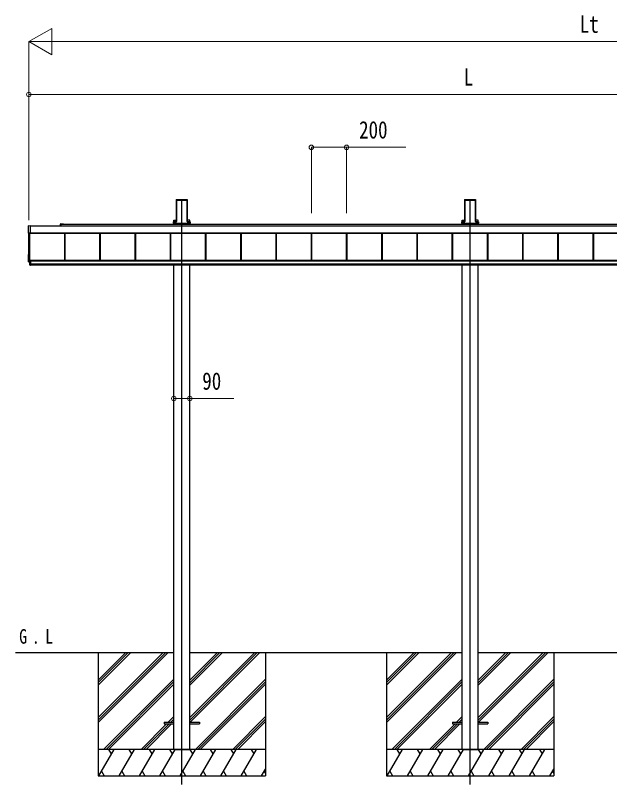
# Model space of a CAD drawing. Units: millimetres, scale not verified. Extents: x -12615 to 12615, y -8910 to 8910.
# Drawn here: x -4147 to -773, y -5305 to -939 of the extents above; entities that cross this region are included whole.
import ezdxf
from ezdxf.enums import TextEntityAlignment as Align

# ---------------------------------------------------------------- set-up
doc = ezdxf.new("R2010")
doc.units = ezdxf.units.MM
doc.header["$LTSCALE"] = 50
for name, color, linetype in [('0-2_USER1', 3, 'Continuous'), ('0-3_YKK_12', 2, 'Continuous'), ('0-5_YKK_A1', 4, 'Continuous')]:
    doc.layers.add(name, color=color, linetype=linetype)
doc.layers.add('0-6_YKK_D', color=6, linetype='Continuous', lineweight=18)
doc.styles.add('ＭＳ ゴシック', font='')
doc.styles.get('ＭＳ ゴシック').set_extended_font_data('MS Gothic')

msp = doc.modelspace()

# ---------------------------------------------------------------- linework, layer by layer
at = {"layer": '0-3_YKK_12'}
for p, q in [((-3201.86, -5305), (-3201.86, -1984.97)), ((-1564.86, -5305), (-1564.86, -1984.97))]:
    msp.add_line(p, q, dxfattribs=at)
at = {"layer": '0-5_YKK_A1'}
for p, q in [((-3233.11, -1990.32), (-3233.11, -2106.99)), ((-3232.75, -1984.47), (-3233.1, -1989.96)), ((-3232.31, -1984.93), (-3232.75, -1984.47)), ((-3232.25, -1984), (-3230.21, -1984)), ((-3232.25, -1984), (-3231.81, -1984.46)), ((-3232.23, -2100.94), (-3232.23, -1985.81)), ((-3231.73, -1985.49), (-3231.73, -2100.62)), ((-3229.9, -1984.33), (-3230.21, -1984)), ((-3229.9, -1984.33), (-3173.82, -1984.33)), ((-3229.36, -1987.47), (-3174.36, -1987.47)), ((-3229.36, -2108.82), (-3229.36, -1987.47)), ((-3173.82, -1984.33), (-3173.51, -1984)), ((-3173.51, -1984), (-3171.47, -1984)), ((-3171.98, -2100.62), (-3171.98, -1985.49)), ((-3171.91, -1984.46), (-3171.47, -1984)), ((-3171.49, -1985.81), (-3171.49, -2100.94)), ((-3170.97, -1984.47), (-3171.41, -1984.93)), ((-3170.97, -1984.47), (-3170.62, -1989.96)), ((-3170.61, -1990.32), (-3170.61, -2106.99)), ((-1596.11, -1990.32), (-1596.11, -2106.99)), ((-1595.75, -1984.47), (-1596.1, -1989.96)), ((-1595.31, -1984.93), (-1595.75, -1984.47)), ((-1595.25, -1984), (-1593.21, -1984)), ((-1595.25, -1984), (-1594.81, -1984.46)), ((-1595.23, -2100.94), (-1595.23, -1985.81)), ((-1594.73, -1985.49), (-1594.73, -2100.62)), ((-1592.9, -1984.33), (-1593.21, -1984)), ((-1592.9, -1984.33), (-1536.82, -1984.33)), ((-1592.36, -1987.47), (-1537.36, -1987.47)), ((-1592.36, -2108.82), (-1592.36, -1987.47)), ((-1536.82, -1984.33), (-1536.51, -1984)), ((-1536.51, -1984), (-1534.47, -1984)), ((-1534.98, -2100.62), (-1534.98, -1985.49)), ((-1534.91, -1984.46), (-1534.47, -1984)), ((-1534.49, -1985.81), (-1534.49, -2100.94)), ((-1533.97, -1984.47), (-1534.41, -1984.93)), ((-1533.97, -1984.47), (-1533.62, -1989.96)), ((-1533.61, -1990.32), (-1533.61, -2106.99)), ((-4071.36, -2174.33), (-4071.36, -2133.3)), ((-4063.36, -2133.88), (910.14, -2133.88)), ((-3890.36, -2133.88), (-3890.36, -2123.91)), ((-3887.86, -2121.41), (-3880.32, -2121.41)), ((-3887.86, -2123.91), (744.39, -2123.91)), ((-3887.86, -2124.21), (-3887.86, -2133.88)), ((-3874.11, -2123.91), (-3887.56, -2123.91)), ((-3879.4, -2121.41), (-3874.11, -2121.41)), ((-3249.73, -2117.74), (-3249.73, -2118.24)), ((-3249.73, -2118.24), (-3249.26, -2118.24)), ((-3249.26, -2117.74), (-3249.26, -2110.86)), ((-3247.27, -2117.74), (-3249.26, -2117.74)), ((-3249.26, -2117.74), (-3249.26, -2118.24)), ((-3247.27, -2118.24), (-3249.26, -2118.24)), ((-3249.23, -2109.89), (-3234.22, -2109.89)), ((-3247.27, -2110.94), (-3247.27, -2117.74)), ((-3233.69, -2110.94), (-3247.27, -2110.94)), ((-3247.27, -2117.74), (-3156.45, -2117.74)), ((-3247.27, -2118.24), (-3156.45, -2118.24)), ((-3247.26, -2117.74), (-3247.26, -2118.24)), ((-3247.06, -2100.56), (-3233.11, -2100.56)), ((-3247.06, -2109.89), (-3247.06, -2100.56)), ((-3247.06, -2123.91), (-3247.06, -2118.24)), ((-3246.86, -2118.24), (-3246.86, -2123.91)), ((-3245.86, -2117.9), (-3157.86, -2117.9)), ((-3233.12, -2107.34), (-3233.22, -2108.96)), ((-3232.7, -2109.51), (-3232.32, -2103.41)), ((-3231.82, -2103.44), (-3232.2, -2109.54)), ((-3171.52, -2109.54), (-3171.9, -2103.44)), ((-3171.4, -2103.41), (-3171.02, -2109.51)), ((-3156.66, -2100.56), (-3170.61, -2100.56)), ((-3170.6, -2107.34), (-3170.5, -2108.96)), ((-3170.02, -2110.44), (-3156.45, -2110.44)), ((-3156.45, -2110.94), (-3170.02, -2110.94)), ((-3169.5, -2109.89), (-3154.49, -2109.89)), ((-3156.86, -2118.24), (-3156.86, -2123.91)), ((-3156.66, -2109.89), (-3156.66, -2100.56)), ((-3156.66, -2123.91), (-3156.66, -2118.24)), ((-3156.45, -2110.44), (-3156.45, -2110.94)), ((-3156.45, -2117.74), (-3156.45, -2110.94)), ((-3154.45, -2117.74), (-3156.45, -2117.74)), ((-3156.45, -2117.74), (-3156.45, -2118.24)), ((-3154.45, -2118.24), (-3156.45, -2118.24)), ((-3154.45, -2110.86), (-3154.45, -2117.74)), ((-3154.45, -2117.74), (-3154.45, -2118.24)), ((-3153.99, -2118.24), (-3154.45, -2118.24)), ((-3153.99, -2117.74), (-3153.99, -2118.24)), ((-1612.73, -2117.74), (-1612.73, -2118.24)), ((-1612.73, -2118.24), (-1612.26, -2118.24)), ((-1612.26, -2117.74), (-1612.26, -2110.86)), ((-1610.27, -2117.74), (-1612.26, -2117.74)), ((-1612.26, -2117.74), (-1612.26, -2118.24)), ((-1610.27, -2118.24), (-1612.26, -2118.24)), ((-1612.23, -2109.89), (-1597.22, -2109.89)), ((-1610.27, -2110.94), (-1610.27, -2117.74)), ((-1596.69, -2110.94), (-1610.27, -2110.94)), ((-1610.27, -2117.74), (-1519.45, -2117.74)), ((-1610.27, -2118.24), (-1519.45, -2118.24)), ((-1610.26, -2117.74), (-1610.26, -2118.24)), ((-1610.06, -2100.56), (-1596.11, -2100.56)), ((-1610.06, -2109.89), (-1610.06, -2100.56)), ((-1610.06, -2123.91), (-1610.06, -2118.24)), ((-1609.86, -2118.24), (-1609.86, -2123.91)), ((-1608.86, -2117.9), (-1520.86, -2117.9)), ((-1596.12, -2107.34), (-1596.22, -2108.96)), ((-1595.7, -2109.51), (-1595.32, -2103.41)), ((-1594.82, -2103.44), (-1595.2, -2109.54)), ((-1534.52, -2109.54), (-1534.9, -2103.44)), ((-1534.4, -2103.41), (-1534.02, -2109.51)), ((-1519.66, -2100.56), (-1533.61, -2100.56)), ((-1533.6, -2107.34), (-1533.5, -2108.96)), ((-1533.02, -2110.44), (-1519.45, -2110.44)), ((-1519.45, -2110.94), (-1533.02, -2110.94)), ((-1532.5, -2109.89), (-1517.49, -2109.89)), ((-1519.86, -2118.24), (-1519.86, -2123.91)), ((-1519.66, -2109.89), (-1519.66, -2100.56)), ((-1519.66, -2123.91), (-1519.66, -2118.24)), ((-1519.45, -2110.44), (-1519.45, -2110.94)), ((-1519.45, -2117.74), (-1519.45, -2110.94)), ((-1517.45, -2117.74), (-1519.45, -2117.74)), ((-1519.45, -2117.74), (-1519.45, -2118.24)), ((-1517.45, -2118.24), (-1519.45, -2118.24)), ((-1517.45, -2110.86), (-1517.45, -2117.74)), ((-1517.45, -2117.74), (-1517.45, -2118.24)), ((-1516.99, -2118.24), (-1517.45, -2118.24)), ((-1516.99, -2117.74), (-1516.99, -2118.24)), ((-4063.36, -2175.6), (-4070.89, -2175.14)), ((-4069.86, -2336.94), (-4069.86, -2175.2)), ((-4064.86, -2354.97), (-4064.86, -2175.51)), ((-4063.36, -2173.83), (929.14, -2173.83)), ((-4063.36, -2174.07), (929.14, -2174.07)), ((-4063.36, -2175.1), (-4063.36, -2175.6)), ((-3866.36, -2327.7), (-3866.36, -2174.07)), ((-3865.96, -2327.7), (-3865.96, -2174.07)), ((-3863.36, -2327.7), (-3863.36, -2174.07)), ((-3666.36, -2327.7), (-3666.36, -2174.07)), ((-3663.76, -2327.7), (-3663.76, -2174.07)), ((-3663.36, -2327.7), (-3663.36, -2174.07)), ((-3466.36, -2327.7), (-3466.36, -2174.07)), ((-3463.76, -2327.7), (-3463.76, -2174.07)), ((-3463.36, -2327.7), (-3463.36, -2174.07)), ((-3266.36, -2327.7), (-3266.36, -2174.07)), ((-3263.76, -2327.7), (-3263.76, -2174.07)), ((-3263.36, -2327.7), (-3263.36, -2174.07)), ((-3066.36, -2327.7), (-3066.36, -2174.07)), ((-3063.76, -2327.7), (-3063.76, -2174.07)), ((-3063.36, -2327.7), (-3063.36, -2174.07)), ((-2866.36, -2327.7), (-2866.36, -2174.07)), ((-2863.76, -2327.7), (-2863.76, -2174.07)), ((-2863.36, -2327.7), (-2863.36, -2174.07)), ((-2666.36, -2327.7), (-2666.36, -2174.07)), ((-2663.76, -2327.7), (-2663.76, -2174.07)), ((-2663.36, -2327.7), (-2663.36, -2174.07)), ((-2466.36, -2327.7), (-2466.36, -2174.07)), ((-2463.76, -2327.7), (-2463.76, -2174.07)), ((-2463.36, -2327.7), (-2463.36, -2174.07)), ((-2266.36, -2327.7), (-2266.36, -2174.07)), ((-2263.76, -2327.7), (-2263.76, -2174.07)), ((-2263.36, -2327.7), (-2263.36, -2174.07)), ((-2066.36, -2327.7), (-2066.36, -2174.07)), ((-2063.76, -2327.7), (-2063.76, -2174.07)), ((-2063.36, -2327.7), (-2063.36, -2174.07)), ((-1866.36, -2327.7), (-1866.36, -2174.07)), ((-1863.76, -2327.7), (-1863.76, -2174.07)), ((-1863.36, -2327.7), (-1863.36, -2174.07)), ((-1666.36, -2327.7), (-1666.36, -2174.07)), ((-1663.76, -2327.7), (-1663.76, -2174.07)), ((-1663.36, -2327.7), (-1663.36, -2174.07)), ((-1466.36, -2327.7), (-1466.36, -2174.07)), ((-1463.76, -2327.7), (-1463.76, -2174.07)), ((-1463.36, -2327.7), (-1463.36, -2174.07)), ((-1266.36, -2327.7), (-1266.36, -2174.07)), ((-1263.76, -2327.7), (-1263.76, -2174.07)), ((-1263.36, -2327.7), (-1263.36, -2174.07)), ((-1066.36, -2327.7), (-1066.36, -2174.07)), ((-1066.36, -2327.7), (-1066.36, -2174.07)), ((-1063.76, -2327.7), (-1063.76, -2174.07)), ((-1063.76, -2327.7), (-1063.76, -2174.07)), ((-1063.36, -2327.7), (-1063.36, -2174.07)), ((-866.36, -2327.7), (-866.36, -2174.07)), ((-863.76, -2327.7), (-863.76, -2174.07)), ((-863.36, -2327.7), (-863.36, -2174.07)), ((-4071.36, -2337.32), (-4071.36, -2296.29)), ((-4070.89, -2295.8), (-4069.86, -2295.73)), ((-4064.86, -2338.49), (-4070.89, -2338.13)), ((-4069.86, -2336.94), (-4064.86, -2336.94)), ((-4064.86, -2327.44), (-4061.36, -2327.44)), ((-4061.36, -2349.88), (-4064.86, -2349.88)), ((-4064.86, -2356.5), (-4061.36, -2356.5)), ((-4061.36, -2327.7), (935.34, -2327.7)), ((-4061.36, -2329.71), (935.34, -2329.71)), ((-4061.36, -2331.51), (935.34, -2331.51)), ((-4061.36, -2331.51), (935.34, -2331.51)), ((-4061.36, -2348.48), (935.34, -2348.48)), ((-4061.36, -2354.97), (935.34, -2354.97)), ((-3247.06, -5105), (-3247.06, -2354.97)), ((-3156.66, -5105), (-3156.66, -2354.97)), ((-1610.06, -5105), (-1610.06, -2354.97)), ((-1519.66, -5105), (-1519.66, -2354.97)), ((-4146.62, -4555), (-3247.06, -4555)), ((-3676.86, -4555), (-3676.86, -5255)), ((-3676.86, -4924.18), (-3307.54, -4555)), ((-3676.86, -4938.32), (-3293.39, -4555)), ((-3676.86, -4952.46), (-3279.25, -4555)), ((-3676.86, -4740.33), (-3491.38, -4555)), ((-3676.86, -4726.19), (-3505.53, -4555)), ((-3676.86, -4712.05), (-3519.67, -4555)), ((-3156.66, -4555), (-1610.06, -4555)), ((-3156.52, -4924.48), (-2787.18, -4555)), ((-3156.52, -4938.62), (-2773.04, -4555)), ((-3156.52, -4740.63), (-2970.88, -4555)), ((-3156.52, -4726.49), (-2985.03, -4555)), ((-3156.52, -4712.35), (-2999.17, -4555)), ((-3154.26, -4950.5), (-2758.89, -4555)), ((-2726.86, -4555), (-2726.86, -5255)), ((-2039.86, -4555), (-2039.86, -5255)), ((-2039.86, -4924.18), (-1670.54, -4555)), ((-2039.86, -4938.32), (-1656.39, -4555)), ((-2039.86, -4952.46), (-1642.25, -4555)), ((-2039.86, -4740.33), (-1854.38, -4555)), ((-2039.86, -4726.19), (-1868.53, -4555)), ((-2039.86, -4712.05), (-1882.67, -4555)), ((-1519.66, -4555), (26.94, -4555)), ((-1519.52, -4924.48), (-1150.18, -4555)), ((-1519.52, -4938.62), (-1136.04, -4555)), ((-1519.52, -4740.63), (-1333.88, -4555)), ((-1519.52, -4726.49), (-1348.03, -4555)), ((-1519.52, -4712.35), (-1362.17, -4555)), ((-1517.26, -4950.5), (-1121.89, -4555)), ((-1089.86, -4555), (-1089.86, -5255)), ((-3645.55, -5105), (-3246.92, -4706.51)), ((-3124.91, -5105), (-2726.86, -4706.81)), ((-2008.55, -5105), (-1609.92, -4706.51)), ((-1487.91, -5105), (-1089.86, -4706.81)), ((-3631.41, -5105), (-3246.92, -4720.65)), ((-3617.26, -5105), (-3246.92, -4734.8)), ((-3110.77, -5105), (-2726.86, -4720.95)), ((-3096.62, -5105), (-2726.86, -4735.1)), ((-1994.41, -5105), (-1609.92, -4720.65)), ((-1980.26, -5105), (-1609.92, -4734.8)), ((-1473.77, -5105), (-1089.86, -4720.95)), ((-1459.62, -5105), (-1089.86, -4735.1)), ((-3278.77, -4950.5), (-3246.92, -4918.64)), ((-3264.63, -4950.5), (-3246.92, -4932.78)), ((-2912.77, -5105), (-2726.86, -4918.94)), ((-2898.63, -5105), (-2726.86, -4933.08)), ((-1641.77, -4950.5), (-1609.92, -4918.64)), ((-1627.63, -4950.5), (-1609.92, -4932.78)), ((-1275.77, -5105), (-1089.86, -4918.94)), ((-1261.63, -5105), (-1089.86, -4933.08)), ((-3433.27, -5105), (-3287.77, -4959.5)), ((-3419.13, -5105), (-3273.63, -4959.5)), ((-3404.99, -5105), (-3259.49, -4959.5)), ((-3301.92, -4950.5), (-3301.92, -4959.5)), ((-3301.92, -4950.5), (-3246.92, -4950.5)), ((-3301.92, -4959.5), (-3246.92, -4959.5)), ((-3250.49, -4950.5), (-3246.92, -4946.93)), ((-3156.92, -4950.5), (-3101.92, -4950.5)), ((-3156.92, -4959.5), (-3101.92, -4959.5)), ((-3101.92, -4950.5), (-3101.92, -4959.5)), ((-2884.49, -5105), (-2726.86, -4947.23)), ((-1796.27, -5105), (-1650.77, -4959.5)), ((-1782.13, -5105), (-1636.63, -4959.5)), ((-1767.99, -5105), (-1622.49, -4959.5)), ((-1664.92, -4950.5), (-1664.92, -4959.5)), ((-1664.92, -4950.5), (-1609.92, -4950.5)), ((-1664.92, -4959.5), (-1609.92, -4959.5)), ((-1613.49, -4950.5), (-1609.92, -4946.93)), ((-1519.92, -4950.5), (-1464.92, -4950.5)), ((-1519.92, -4959.5), (-1464.92, -4959.5)), ((-1464.92, -4950.5), (-1464.92, -4959.5)), ((-1247.49, -5105), (-1089.86, -4947.23)), ((-2726.86, -5105), (-3676.86, -5105)), ((-3672.58, -5255), (-3585.98, -5105)), ((-3600.98, -5130.98), (-3615.98, -5105)), ((-3557.11, -5255), (-3470.37, -5105)), ((-3485.37, -5130.98), (-3500.37, -5105)), ((-3441.5, -5255), (-3354.9, -5105)), ((-3369.9, -5130.98), (-3384.9, -5105)), ((-3326.03, -5255), (-3239.43, -5105)), ((-3254.43, -5130.98), (-3269.43, -5105)), ((-3247.06, -5105), (-3156.66, -5105)), ((-3210.56, -5255), (-3123.96, -5105)), ((-3138.96, -5130.98), (-3153.96, -5105)), ((-3095.09, -5255), (-3008.49, -5105)), ((-3023.49, -5130.98), (-3038.49, -5105)), ((-2979.62, -5255), (-2893.02, -5105)), ((-2923.02, -5105), (-2908.02, -5130.98)), ((-2864.15, -5255), (-2777.69, -5105)), ((-2807.69, -5105), (-2792.69, -5130.98)), ((-1089.86, -5105), (-2039.86, -5105)), ((-2035.58, -5255), (-1948.98, -5105)), ((-1963.98, -5130.98), (-1978.98, -5105)), ((-1920.11, -5255), (-1833.37, -5105)), ((-1848.37, -5130.98), (-1863.37, -5105)), ((-1804.5, -5255), (-1717.9, -5105)), ((-1732.9, -5130.98), (-1747.9, -5105)), ((-1689.03, -5255), (-1602.43, -5105)), ((-1617.43, -5130.98), (-1632.43, -5105)), ((-1610.06, -5105), (-1519.66, -5105)), ((-1573.56, -5255), (-1486.96, -5105)), ((-1501.96, -5130.98), (-1516.96, -5105)), ((-1458.09, -5255), (-1371.49, -5105)), ((-1386.49, -5130.98), (-1401.49, -5105)), ((-1342.62, -5255), (-1256.02, -5105)), ((-1286.02, -5105), (-1271.02, -5130.98)), ((-1227.15, -5255), (-1140.69, -5105)), ((-1170.69, -5105), (-1155.69, -5130.98)), ((-3657.58, -5229.02), (-3642.58, -5255)), ((-3541.97, -5229.02), (-3526.97, -5255)), ((-3426.5, -5229.02), (-3411.5, -5255)), ((-3311.03, -5229.02), (-3296.03, -5255)), ((-3195.56, -5229.02), (-3180.56, -5255)), ((-3080.09, -5229.02), (-3065.09, -5255)), ((-2964.62, -5229.02), (-2949.62, -5255)), ((-2849.15, -5229.02), (-2834.29, -5255)), ((-2748.82, -5255), (-2726.86, -5216.96)), ((-2733.82, -5229.02), (-2726.86, -5241.08)), ((-2020.58, -5229.02), (-2005.58, -5255)), ((-1904.97, -5229.02), (-1889.97, -5255)), ((-1789.5, -5229.02), (-1774.5, -5255)), ((-1674.03, -5229.02), (-1659.03, -5255)), ((-1558.56, -5229.02), (-1543.56, -5255)), ((-1443.09, -5229.02), (-1428.09, -5255)), ((-1327.62, -5229.02), (-1312.62, -5255)), ((-1212.15, -5229.02), (-1197.29, -5255)), ((-1111.82, -5255), (-1089.86, -5216.96)), ((-1096.82, -5229.02), (-1089.86, -5241.08)), ((-3676.86, -5255), (-2726.86, -5255)), ((-2039.86, -5255), (-1089.86, -5255))]:
    msp.add_line(p, q, dxfattribs=at)
for points in [[(-4070.89, -2132.81), (-4063.36, -2132.35), (-4063.36, -2132.85), (-4063.36, -2175.1)], [(-3249.73, -2110.39), (-3249.73, -2117.74), (-3249.26, -2117.74)], [(-3247.27, -2110.94), (-3247.27, -2110.44), (-3233.69, -2110.44)], [(-3153.99, -2110.39), (-3153.99, -2117.74), (-3154.45, -2117.74)], [(-1612.73, -2110.39), (-1612.73, -2117.74), (-1612.26, -2117.74)], [(-1610.27, -2110.94), (-1610.27, -2110.44), (-1596.69, -2110.44)], [(-1516.99, -2110.39), (-1516.99, -2117.74), (-1517.45, -2117.74)], [(-4064.86, -2327.44), (-4064.86, -2349.88), (-4064.86, -2356.5)], [(-4061.86, -2327.44), (-4061.86, -2349.88), (-4061.86, -2356.5)], [(-4061.36, -2327.44), (-4061.36, -2349.88), (-4061.36, -2356.5)]]:
    msp.add_lwpolyline(points, dxfattribs=at)
for centre, radius, start, end in [((-4070.86, -2133.3), 0.497, 93.16944, 179.94772), ((-3887.86, -2123.91), 2.5, 90, 180), ((-3887.56, -2124.21), 0.3, 90, 180), ((-3880.32, -2121.61), 0.2, 23.57818, 90), ((-3879.86, -2121.41), 0.3, 203.57818, 336.42182), ((-3879.4, -2121.61), 0.2, 90, 156.42182), ((-3874.11, -2122.66), 1.25, 270, 90), ((-3248.76, -2110.86), 0.501, 90.24971, 179.75029), ((-3154.95, -2110.86), 0.501, 0.24971, 89.75029), ((-1611.76, -2110.86), 0.501, 90.24971, 179.75029), ((-1517.95, -2110.86), 0.501, 0.24971, 89.75029), ((-4070.49, -2174.36), 0.873, 177.74142, 242.53793), ((-4070.86, -2296.29), 0.497, 93.16944, 179.94772), ((-4070.49, -2337.35), 0.873, 177.74142, 242.53793)]:
    msp.add_arc(centre, radius, start, end, dxfattribs=at)
for centre, major_axis, ratio, start_param, end_param in [((-3233.06, -1989.96), (0.031, 0.5), 0.061627, 1.5746234, 2.3600215), ((-3232.25, -1984.5), (0.346, -0.364), 0.996462, 2.3838095, 3.8892836), ((-3232.54, -1987.97), (0.22, 3.04), 0.070684, 5.5043854, 6.2286971), ((-3232.04, -1988), (0.22, 3.54), 0.060877, 5.5025319, 6.2268436), ((-3171.68, -1988), (-0.22, 3.54), 0.060877, 0.0563417, 0.7806534), ((-3171.18, -1987.97), (-0.22, 3.04), 0.070684, 0.0544883, 0.7787999), ((-3171.47, -1984.5), (-0.346, -0.364), 0.996462, 2.3939017, 3.8993758), ((-3170.65, -1989.96), (-0.031, 0.5), 0.061627, 3.9231638, 4.7085619), ((-1596.06, -1989.96), (0.031, 0.5), 0.061627, 1.5746234, 2.3600215), ((-1595.25, -1984.5), (0.346, -0.364), 0.996462, 2.3838095, 3.8892836), ((-1595.54, -1987.97), (0.22, 3.04), 0.070684, 5.5043854, 6.2286971), ((-1595.04, -1988), (0.22, 3.54), 0.060877, 5.5025319, 6.2268436), ((-1534.68, -1988), (-0.22, 3.54), 0.060877, 0.0563417, 0.7806534), ((-1534.18, -1987.97), (-0.22, 3.04), 0.070684, 0.0544883, 0.7787999), ((-1534.47, -1984.5), (-0.346, -0.364), 0.996462, 2.3939017, 3.8993758), ((-1533.65, -1989.96), (-0.031, 0.5), 0.061627, 3.9231638, 4.7085619), ((-3249.23, -2110.39), (0.355, -0.355), 0.99628, 2.358058, 3.9251274), ((-3247.27, -2110.85), (2, 0), 0.045872, 3.2026792, 4.712389), ((-3247.27, -2110.35), (1.5, 0), 0.061163, 3.2026792, 4.712389), ((-3234.22, -2108.89), (0.691, -0.728), 0.996462, 5.5254021, 7.0308762), ((-3233.7, -2109.44), (-0.693, 0.73), 0.992955, 2.3838095, 3.8892836), ((-3233.7, -2109.44), (1.04, -1.09), 0.996462, 5.5254021, 7.0308762), ((-3233.15, -2107.34), (0.031, 0.5), 0.061627, 4.716216, 5.5016142), ((-3232.54, -2103.41), (0.22, 3.5), 0.061627, 4.716216, 5.5016142), ((-3232.04, -2103.44), (0.22, 4), 0.053972, 4.7153191, 5.5007173), ((-3171.68, -2103.44), (-0.22, 4), 0.053972, 0.782468, 1.5678662), ((-3170.02, -2109.44), (-1.04, -1.09), 0.996462, 5.5354944, 7.0409685), ((-3171.18, -2103.41), (-0.22, 3.5), 0.061627, 0.7815711, 1.5669693), ((-3170.02, -2109.44), (0.693, 0.73), 0.992955, 2.3939017, 3.8993758), ((-3170.56, -2107.34), (-0.031, 0.5), 0.061627, 0.7815711, 1.5669693), ((-3169.5, -2108.89), (-0.691, -0.728), 0.996462, 5.5354944, 7.0409685), ((-3156.45, -2110.35), (1.5, 0), 0.061163, 4.712389, 6.2220988), ((-3156.45, -2110.85), (2, 0), 0.045872, 4.712389, 6.2220988), ((-3154.49, -2110.39), (-0.355, -0.355), 0.99628, 2.358058, 3.9251274), ((-1612.23, -2110.39), (0.355, -0.355), 0.99628, 2.358058, 3.9251274), ((-1610.27, -2110.85), (2, 0), 0.045872, 3.2026792, 4.712389), ((-1610.27, -2110.35), (1.5, 0), 0.061163, 3.2026792, 4.712389), ((-1597.22, -2108.89), (0.691, -0.728), 0.996462, 5.5254021, 7.0308762), ((-1596.7, -2109.44), (-0.693, 0.73), 0.992955, 2.3838095, 3.8892836), ((-1596.7, -2109.44), (1.04, -1.09), 0.996462, 5.5254021, 7.0308762), ((-1596.15, -2107.34), (0.031, 0.5), 0.061627, 4.716216, 5.5016142), ((-1595.54, -2103.41), (0.22, 3.5), 0.061627, 4.716216, 5.5016142), ((-1595.04, -2103.44), (0.22, 4), 0.053972, 4.7153191, 5.5007173), ((-1534.68, -2103.44), (-0.22, 4), 0.053972, 0.782468, 1.5678662), ((-1533.02, -2109.44), (-1.04, -1.09), 0.996462, 5.5354944, 7.0409685), ((-1534.18, -2103.41), (-0.22, 3.5), 0.061627, 0.7815711, 1.5669693), ((-1533.02, -2109.44), (0.693, 0.73), 0.992955, 2.3939017, 3.8993758), ((-1533.56, -2107.34), (-0.031, 0.5), 0.061627, 0.7815711, 1.5669693), ((-1532.5, -2108.89), (-0.691, -0.728), 0.996462, 5.5354944, 7.0409685), ((-1519.45, -2110.35), (1.5, 0), 0.061163, 4.712389, 6.2220988), ((-1519.45, -2110.85), (2, 0), 0.045872, 4.712389, 6.2220988), ((-1517.49, -2110.39), (-0.355, -0.355), 0.99628, 2.358058, 3.9251274)]:
    msp.add_ellipse(centre, major_axis=major_axis, ratio=ratio, start_param=start_param, end_param=end_param, dxfattribs=at)
at = {"layer": '0-6_YKK_D', "color": 1}
for p, q in [((-4069.86, -1087.47), (-3939.95, -1012.47)), ((-3939.95, -1162.47), (-3939.95, -1012.47)), ((-4069.86, -2100.46), (-4069.86, -1086.47)), ((-4069.86, -1087.47), (-3939.95, -1162.47)), ((-4069.86, -1087.47), (-3810.05, -1087.47)), ((-3919.86, -1087.47), (2193.14, -1087.47))]:
    msp.add_line(p, q, dxfattribs=at)
at = {"layer": '0-6_YKK_D'}
for p, q in [((-4069.86, -2101.46), (-4069.86, -1386.47)), ((940.14, -1387.47), (-4069.86, -1387.47)), ((-2466.36, -2061.43), (-2466.36, -1686.47)), ((-2266.36, -2061.43), (-2266.36, -1686.47)), ((-3247.06, -3060.48), (-3247.06, -3114.5)), ((-3156.66, -3060.48), (-3156.66, -3114.5))]:
    msp.add_line(p, q, dxfattribs=at)
for points in [[(-2466.36, -1687.47), (-2266.36, -1687.47), (-1930.56, -1687.47)], [(-3247.06, -3113.5), (-3156.66, -3113.5), (-2907.26, -3113.5)]]:
    msp.add_lwpolyline(points, dxfattribs=at)
for centre in [(-4069.86, -1387.47), (-2466.36, -1687.47), (-2266.36, -1687.47), (-3247.06, -3113.5), (-3156.66, -3113.5)]:
    msp.add_circle(centre, 12.75, dxfattribs=at)

# ---------------------------------------------------------------- texts
at = {"layer": '0-2_USER1', "style": 'ＭＳ ゴシック', "width": 0.8}
for s, p in [('G', (-4125.14, -4529.69)), ('L', (-3977.38, -4529.69)), ('.', (-4053.14, -4529.69))]:
    msp.add_text(s, height=82.48, dxfattribs=at).set_placement(p, align=Align.BOTTOM_LEFT)
at = {"layer": '0-6_YKK_D', "color": 1, "style": 'ＭＳ ゴシック', "width": 0.8}
msp.add_text('Lt', height=98.97, dxfattribs=at).set_placement((-942.56, -1067.47), align=Align.BOTTOM_LEFT)
at = {"layer": '0-6_YKK_D', "style": 'ＭＳ ゴシック', "width": 0.8}
for s, p in [('L', (-1600.86, -1367.47)), ('200', (-2195.36, -1667.47)), ('90', (-3085.66, -3093.5))]:
    msp.add_text(s, height=98.97, dxfattribs=at).set_placement(p, align=Align.BOTTOM_LEFT)

doc.saveas('drawing.dxf')
